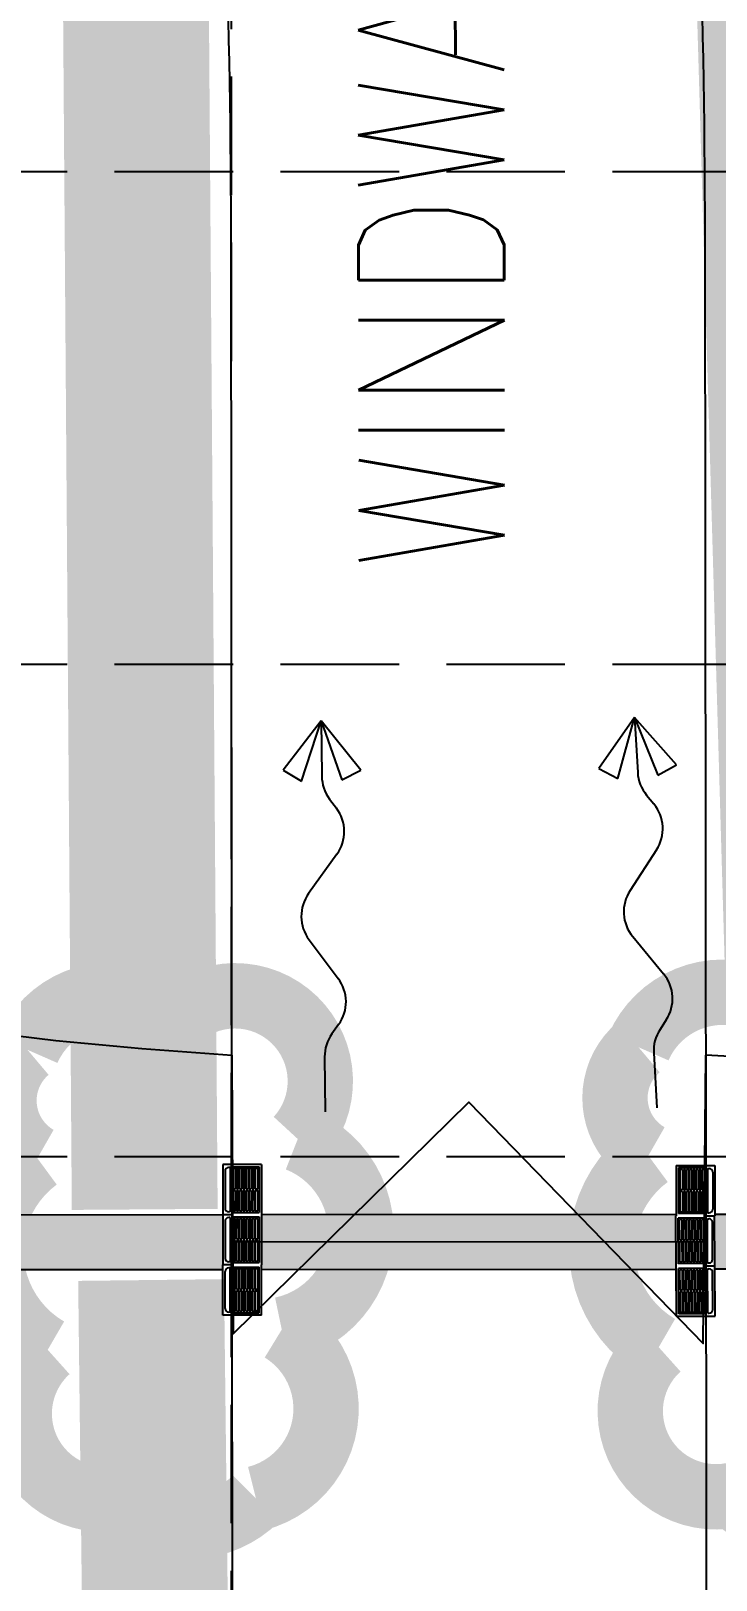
# Model space of a CAD drawing. Extents: x 4918 to 6001, y 3085 to 4816.
# Drawn here: x 5178.7 to 5216.3, y 3738.3 to 3823.3 of the extents above; entities that cross this region are included whole.
import ezdxf

# ---------------------------------------------------------------- set-up
doc = ezdxf.new("R2010")
doc.units = 0
doc.header["$LTSCALE"] = 40
doc.header["$MEASUREMENT"] = 0
doc.linetypes.add('HIDDEN', pattern=[0.35, 0.25, -0.1])
doc.layers.get('0').update_dxf_attribs({"linetype": 'CONTINUOUS'})
for name, color, linetype in [('cont-int-pr', 6, 'CONTINUOUS'), ('curb-pr', 3, 'CONTINUOUS'), ('DRAINARROW-PR', 7, 'CONTINUOUS'), ('grid', 2, 'CONTINUOUS'), ('LEGEND', 7, 'CONTINUOUS'), ('SODDED LOT', 2, 'CONTINUOUS'), ('street-name-pr$', 4, 'CONTINUOUS'), ('STS-A-HATCH', 254, 'CONTINUOUS'), ('sts-pr-ut', 4, 'CONTINUOUS')]:
    doc.layers.add(name, color=color, linetype=linetype)
doc.styles.add('S240', font='simplex.shx', dxfattribs={"width": 0.8, "height": 10})

# ---------------------------------------------------------------- blocks, each defined once
blk = doc.blocks.new('*U2')
for p, q in [((3.459291519902763e-09, 0.9210410768570796), (3.294843509138445e-09, 1.071887369261276)), ((-0.03935552548790611, 0.8326145054362541), (-0.02084044059213852, 0.8577035896881853)), ((0.03935552869953085, 0.5992811740026696), (-0.03935552548819032, 0.705939531099034)), ((-0.03935552779526574, 0.3659478402376521), (0.039355528701293, 0.4726061995586406)), ((-0.02084044420539044, 0.214183779626353), (-0.03935552779176987, 0.2392728657953853)), ((-0.05448781759650956, 0.1615770675704766), (-0.1073734865445317, 0.1360487793307357)), ((-0.1073734865445317, 0.1360487793307357), (0, 0)), ((0, 0), (-0.05448781759650956, 0.1615770675704766)), ((0.05553357722325813, 0.164177822375791), (0, 0)), ((0, 0), (-1.644195890548872e-10, 0.1508462924047649)), ((0, 0), (0.1057630912840466, 0.1337544070452168)), ((0.1057630912840466, 0.1337544070452168), (0.05553357722325813, 0.164177822375791))]:
    blk.add_line(p, q)
for centre, radius, start, end in [((-0.1066666630046601, 0.9210410768575408), 0.1066666664639516, 323.5736533133453, 359.9999999997523), ((0.0464706971105045, 0.7692770182674515), 0.1066666666131935, 143.573653372874, 216.4263466268689), ((-0.04647069392542502, 0.5359436867794611), 0.1066666666668579, 323.5736533594206, 36.42634664217348), ((0.04647069483273573, 0.3026103530188873), 0.1066666666666699, 143.5736533607184, 216.426346642444), ((-0.1066666668305784, 0.1508462924046365), 0.1066666666661588, 6.896834042118882e-11, 36.42634664145467)]:
    blk.add_arc(centre, radius, start, end)

msp = doc.modelspace()

# ---------------------------------------------------------------- hatches: boundary and pattern name
at = {"layer": 'STS-A-HATCH'}
h = msp.add_hatch(color=150, dxfattribs=at)
edge = h.paths.add_edge_path()
edge.add_line((5189.261769018384, 3758.352784185419), (5057.792558633328, 3758.253990155434))
edge.add_line((5057.792558633328, 3758.253990155434), (5045.746936170822, 3759.75050057233))
edge.add_line((5045.746936170822, 3759.75050057233), (5051.602019962396, 3758.723279715829))
edge.add_ellipse((5051.255989555354, 3756.750931690581), major_axis=(1.415961471100718, 1.415961471100718), ratio=0.9999999999995796, start_angle=235.0368628636893, end_angle=395.04924824764424, ccw=False)
edge.add_line((5051.604983856535, 3754.779105949538), (5045.751450510291, 3753.743086519808))
edge.add_line((5045.751450510291, 3753.743086519808), (5057.765150030422, 3755.253968711873))
edge.add_line((5057.765150030422, 3755.253968711873), (5189.263980958124, 3755.352785000519))
edge.add_line((5189.263980958124, 3755.352785000519), (5189.262874983039, 3756.852791666913))
edge.add_line((5189.262874983039, 3756.852791666913), (5189.261769018384, 3758.352784185419))
h = msp.add_hatch(color=150, dxfattribs=at)
edge = h.paths.add_edge_path()
edge.add_ellipse((5354.312146577045, 3756.973528906379), major_axis=(1.415961471100718, 1.415961471100718), ratio=0.9999999999995796, start_angle=55.036862863689294, end_angle=215.0492482476442, ccw=False)
edge.add_line((5353.963152275877, 3758.945354647425), (5359.816685622109, 3759.981374077152))
edge.add_line((5359.816685622109, 3759.981374077152), (5347.814424196581, 3758.47193037732))
edge.add_line((5347.814424196581, 3758.47193037732), (5216.24914242908, 3758.373064153405))
edge.add_line((5216.24914242908, 3758.373064153405), (5216.25676339984, 3756.942267673023))
edge.add_line((5216.25676339984, 3756.942267673023), (5216.265121520126, 3755.373075313984))
edge.add_line((5216.265121520126, 3755.373075313984), (5347.764137255983, 3755.471891741507))
edge.add_line((5347.764137255983, 3755.471891741507), (5359.821199961579, 3753.973960024631))
edge.add_line((5359.821199961579, 3753.973960024631), (5353.96611617002, 3755.001180881127))
msp.add_hatch(color=256, dxfattribs=at).paths.add_polyline_path([(5214.124120791333, 3758.371467281782), (5191.386768418611, 3758.35438104033), (5191.388980358354, 3755.354381855433), (5214.14009988238, 3755.37147844236)])

# ---------------------------------------------------------------- linework, layer by layer
at = {"layer": 'cont-int-pr', "color": 43, "flags": 128}
msp.add_lwpolyline([(5109.108755970162, 3823.084130237909), (5118.175544432239, 3808.751136256111), (5125.907685711715, 3797.591802938467), (5132.501946708496, 3789.169543376167), (5138.155094322487, 3783.047770660398), (5143.063895453594, 3778.78989788235), (5147.425117001721, 3775.95933813321), (5151.435525866776, 3774.119504504167), (5155.291888948663, 3772.83381008641), (5159.162736265898, 3771.737953859988), (5163.103650311449, 3770.756778360387), (5167.141976696894, 3769.887412011957), (5171.30506103381, 3769.126983239046), (5175.620248933777, 3768.472620466002), (5180.114886008369, 3767.921452117173), (5184.816317869168, 3767.470606616908), (5189.751890127752, 3767.117212389554)], dxfattribs=at)
at = {"layer": 'cont-int-pr', "color": 43, "elevation": 1226, "flags": 128}
msp.add_lwpolyline([(5189.751890127753, 3767.117212389554), (5189.826614913749, 3751.832947822936), (5202.754808955883, 3764.529474872048), (5215.61281122551, 3751.305708720553), (5215.752433153828, 3767.120284103396)], dxfattribs=at)
at = {"layer": 'cont-int-pr', "color": 43}
msp.add_lwpolyline([(5244.582316498789, 3763.53918134473), (5244.582316498789, 3763.53918134473), (5244.582316498789, 3763.53918134473), (5234.256992237114, 3765.647421765152), (5228.872202508482, 3766.246909325915), (5222.719256727237, 3766.73311359543), (5215.752433153827, 3767.120284103397)], dxfattribs=at)
at = {"layer": 'curb-pr', "color": 7, "flags": 128}
for points in [[(5226.399679440176, 4433.507386792398, 0.151546778995572), (5189.137995491214, 4312.91378509578), (5189.33330984116, 4139.265252506, -0.03728565399340415), (5184.013399195986, 4066.928993850923, 0.07467512285572109), (5184.218205875268, 3884.841098603292, -0.03728565401343404), (5189.700825900576, 3812.516990305965), (5189.859129545097, 3671.773642109056, 0.1529682248062898), (5228.065701845808, 3550.290973382725)], [(5326.765340169119, 3980.995186835043, -0.7224986314480519), (5258.610219125046, 3947.474493395485, 0.02716446375789658), (5254.4260866952, 3951.294428306487, 0.6636269207171792), (5205.545584780068, 3925.461632107967, 0.01575785719266401), (5209.925482807459, 3888.731588640588, -0.03748819546485113), (5215.701281392299, 3812.1266474107)], [(5215.701281392299, 3812.1266474107), (5215.859113098659, 3671.802886064851, 0.4141042276480265), (5402.999518043878, 3485.013270386098), (5422.599527276172, 3485.027999035421), (5422.599527276172, 3485.027999035441, -0.006596447069844321), (5428.219020705827, 3484.958081952705, -0.01669181572040635), (5442.411736017011, 3484.119532596342)]]:
    msp.add_lwpolyline(points, format="xyb", dxfattribs=at)
at = {"layer": 'grid', "color": 253, "linetype": 'HIDDEN', "ltscale": 0.65}
for p, q in [((5189.733049980526, 3113.553477634871), (5189.733049980526, 4787.553477646653)), ((4946.733049978815, 3815.553477639812), (5891.852299346259, 3815.553477639812)), ((4946.733049978815, 3788.553477639622), (5891.852299346259, 3788.553477639622)), ((4946.733049978815, 3761.553477639432), (5891.852299346259, 3761.553477639432))]:
    msp.add_line(p, q, dxfattribs=at)
at = {"layer": 'LEGEND', "color": 170, "ltscale": 100, "const_width": 3.583809251971223}
for points in [[(5179.661635881786, 3750.961510319146, 0.5205670505517462), (5179.661635881786, 3750.961510319146, 0.7651954600696135), (5183.742610680543, 3742.854870101991, 0.4178788784126488), (5191.085243754222, 3742.804652657217, 0.6649002420699669), (5192.499445623685, 3752.068662176202, 0.744833174426672), (5193.376697263498, 3762.517198726091, 0.9756416855879776), (5186.653034947584, 3769.026141653454, 0.5205670505517462), (5178.553117106904, 3767.405404269654, 0.5205670505517462), (5179.093112271464, 3761.462698156398, 0.5402640007904789), (5179.661635881786, 3750.961510319146)], [(5213.177277218391, 3751.103576575601, 0.5205670505517462), (5213.177277218391, 3751.103576575601, 0.7651954600696135), (5217.258252017149, 3742.996936358446, 0.4178788784126488), (5224.600885090827, 3742.946718913672, 0.6649002420699669), (5226.015086960291, 3752.210728432658, 0.744833174426672), (5226.892338600103, 3762.659264982546, 0.9756416855879776), (5220.16867628419, 3769.16820790991, 0.5205670505517462), (5212.06875844351, 3767.547470526109, 0.5205670505517462), (5212.608753608069, 3761.604764412853, 0.5402640007904789), (5213.177277218391, 3751.103576575601)]]:
    msp.add_lwpolyline(points, format="xyb", close=True, dxfattribs=at)
at = {"layer": 'SODDED LOT', "const_width": 8, "flags": 128}
for points in [[(5024.297153546243, 4432.400703238577), (5035.422754459726, 4466.752754892874), (5035.74062796975, 4471.841942072152), (5040.190867314683, 4483.928775263712), (5045.912605802013, 4489.0179678993), (5054.495213533007, 4493.15293930285), (5067.210184547758, 4493.471009409323), (5147.74649459197, 4493.481059931438), (5173.176439172626, 4489.982239653451), (5191.295275164684, 4483.938825785826), (5212.592856461582, 4474.078516077432, -0.476593390809624), (5221.074520219506, 4433.400479198699, 0.149857512744629), (5184.776990561507, 4308.899030859186), (5184.615033242805, 4119.376466303896), (5183.140686921203, 4095.860918148421), (5174.680371201256, 4038.332176984349, 0.05514792603391598), (5184.370260435479, 3842.748110895415), (5184.982644007655, 3758.658857122775)], [(5330.398593145111, 3982.846338119562, -0.7857090258917501), (5252.329657593898, 3947.450499912651), (5245.505716946505, 3952.327813137415, 0.5314578813935448), (5210.736123104102, 3925.665174783782), (5218.049157812283, 3866.512466764466), (5221.166277495066, 3759.424000861424)], [(5185.331621160007, 3754.786797992879), (5186.434249362416, 3660.872875125553, 0.124334131986351), (5220.305837783245, 3552.670972879024, -0.4707214736649697), (5217.505918106417, 3511.399742399483, -0.1888244481168767), (5126.87374639403, 3460.227383560119), (5058.779334630707, 3459.297181002536, -0.4066744280488817), (5036.601042170055, 3485.81834816324), (5024.980834156818, 3517.212665384553)]]:
    msp.add_lwpolyline(points, format="xyb", dxfattribs=at)
at = {"layer": 'sts-pr-ut', "color": 150}
for p, q in [((5189.7608472357, 3761.11794756769), (5189.260847371609, 3761.117578911065)), ((5189.260847371609, 3761.117578911065), (5189.262874983039, 3758.367579658561)), ((5189.660965232998, 3760.957873879857), (5189.58582580826, 3760.957818478549)), ((5189.660965232998, 3760.957873879857), (5189.662756904189, 3758.527874540366)), ((5191.385846794002, 3761.119145701715), (5189.7608472357, 3761.11794756769)), ((5189.7608472357, 3761.11794756769), (5189.762874847129, 3758.367948315184)), ((5189.760939399852, 3760.99294760166), (5191.260938992132, 3760.994053571535)), ((5191.260938992132, 3760.994053571535), (5191.262782275253, 3758.494054251074)), ((5191.385846794002, 3761.119145701715), (5191.389902016864, 3755.619147196701)), ((5214.135260846567, 3761.059323672018), (5215.760260846567, 3761.059323672018)), ((5214.135260846567, 3761.059323672018), (5214.135260846567, 3758.309323672018)), ((5215.760260846567, 3761.059323672018), (5215.760260846567, 3758.309323672018)), ((5215.760260846567, 3761.059323672018), (5216.260260846567, 3761.059323672018)), ((5216.260260846567, 3761.059323672018), (5216.260260846567, 3758.309323672018)), ((5189.385973325273, 3760.75767107026), (5189.387470071162, 3758.727671622045)), ((5189.761002071477, 3760.907947624767), (5189.762720011346, 3758.577948258101)), ((5189.840998363169, 3760.913006608472), (5189.960998330552, 3760.913095086059)), ((5189.840998363169, 3760.913006608472), (5189.841827840572, 3759.788006914261)), ((5189.960998330552, 3760.913095086059), (5189.961827807956, 3759.788095391853)), ((5190.01299831642, 3760.913133426351), (5190.132998283795, 3760.91322190394)), ((5190.01299831642, 3760.913133426351), (5190.013827793824, 3759.788133732143)), ((5190.132998283795, 3760.91322190394), (5190.133827761202, 3759.788222209728)), ((5190.184998269663, 3760.913260244225), (5190.304998237049, 3760.913348721822)), ((5190.184998269663, 3760.913260244225), (5190.304998237049, 3760.913348721822)), ((5190.184998269663, 3760.913260244225), (5190.18582774707, 3759.788260550018)), ((5190.184998269663, 3760.913260244225), (5190.18582774707, 3759.788260550018)), ((5190.304998237049, 3760.913348721822), (5190.305827714447, 3759.78834902761)), ((5190.356998222914, 3760.913387062107), (5190.476998190293, 3760.913475539699)), ((5190.356998222914, 3760.913387062107), (5190.476998190293, 3760.913475539699)), ((5190.356998222914, 3760.913387062107), (5190.357827700315, 3759.788387367894)), ((5190.476998190293, 3760.913475539699), (5190.477827667694, 3759.78847584549)), ((5190.52899817616, 3760.913513879984), (5190.648998143543, 3760.913602357575)), ((5190.52899817616, 3760.913513879984), (5190.648998143543, 3760.913602357575)), ((5190.52899817616, 3760.913513879984), (5190.529827653562, 3759.788514185778)), ((5190.648998143543, 3760.913602357575), (5190.649827620949, 3759.788602663367)), ((5190.700998129411, 3760.913640697866), (5190.820998096789, 3760.913729175457)), ((5190.700998129411, 3760.913640697866), (5190.820998096789, 3760.913729175457)), ((5190.700998129411, 3760.913640697866), (5190.701827606813, 3759.788641003657)), ((5190.820998096789, 3760.913729175457), (5190.821827574192, 3759.788729481247)), ((5190.872998082657, 3760.913767515743), (5190.992998050039, 3760.913855993335)), ((5190.872998082657, 3760.913767515743), (5190.992998050039, 3760.913855993335)), ((5190.872998082657, 3760.913767515743), (5190.87382756006, 3759.788767821535)), ((5190.992998050039, 3760.913855993335), (5190.993827527443, 3759.788856299129)), ((5191.044998035907, 3760.913894333623), (5191.180997998938, 3760.913994608226)), ((5191.044998035907, 3760.913894333623), (5191.164998003284, 3760.913982811211)), ((5191.044998035907, 3760.913894333623), (5191.045827513309, 3759.788894639413)), ((5191.180997998938, 3760.913994608226), (5191.181827476342, 3759.788994914014)), ((5214.260260846567, 3760.934323672018), (5214.260260846567, 3758.434323672018)), ((5215.760260846567, 3760.934323672018), (5214.260260846567, 3760.934323672018)), ((5214.476260846567, 3760.854323672018), (5214.340260846567, 3760.854323672018)), ((5214.340260846567, 3760.854323672018), (5214.340260846567, 3759.729323672018)), ((5214.476260846567, 3760.854323672018), (5214.356260846566, 3760.854323672018)), ((5214.476260846567, 3760.854323672018), (5214.476260846567, 3759.729323672018)), ((5214.648260846567, 3760.854323672018), (5214.528260846567, 3760.854323672018)), ((5214.528260846567, 3760.854323672018), (5214.528260846567, 3759.729323672018)), ((5214.648260846567, 3760.854323672018), (5214.528260846567, 3760.854323672018)), ((5214.648260846567, 3760.854323672018), (5214.648260846567, 3759.729323672018)), ((5214.820260846567, 3760.854323672018), (5214.700260846566, 3760.854323672018)), ((5214.700260846566, 3760.854323672018), (5214.700260846566, 3759.729323672018)), ((5214.820260846567, 3760.854323672018), (5214.700260846566, 3760.854323672018)), ((5214.820260846567, 3760.854323672018), (5214.820260846567, 3759.729323672018)), ((5214.992260846567, 3760.854323672018), (5214.872260846567, 3760.854323672018)), ((5214.872260846567, 3760.854323672018), (5214.872260846567, 3759.729323672018)), ((5214.992260846567, 3760.854323672018), (5214.872260846567, 3760.854323672018)), ((5214.992260846567, 3760.854323672018), (5214.992260846567, 3759.729323672018)), ((5215.164260846567, 3760.854323672018), (5215.044260846566, 3760.854323672018)), ((5215.044260846566, 3760.854323672018), (5215.044260846566, 3759.729323672018)), ((5215.164260846567, 3760.854323672018), (5215.044260846566, 3760.854323672018)), ((5215.164260846567, 3760.854323672018), (5215.164260846567, 3759.729323672018)), ((5215.336260846567, 3760.854323672018), (5215.216260846567, 3760.854323672018)), ((5215.216260846567, 3760.854323672018), (5215.216260846567, 3759.729323672018)), ((5215.336260846567, 3760.854323672018), (5215.216260846567, 3760.854323672018)), ((5215.336260846567, 3760.854323672018), (5215.336260846567, 3759.729323672018)), ((5215.336260846567, 3760.854323672018), (5215.336260846567, 3759.729323672018)), ((5215.388260846566, 3760.854323672018), (5215.388260846566, 3759.729323672018)), ((5215.508260846566, 3760.854323672018), (5215.388260846566, 3760.854323672018)), ((5215.508260846566, 3760.854323672018), (5215.508260846566, 3759.729323672018)), ((5215.560260846567, 3760.854323672018), (5215.560260846567, 3759.729323672018)), ((5215.680260846567, 3760.854323672018), (5215.560260846567, 3760.854323672018)), ((5215.680260846567, 3760.854323672018), (5215.680260846567, 3759.729323672018)), ((5215.760260846567, 3760.849323672018), (5215.760260846567, 3758.519323672018)), ((5215.860260846567, 3760.899323672018), (5215.860260846567, 3758.469323672018)), ((5215.860260846567, 3760.899323672018), (5215.935400291734, 3760.899323672018)), ((5216.135400291734, 3760.699323672018), (5216.135400291734, 3758.669323672018)), ((5189.841827840572, 3759.788006914261), (5189.961827807956, 3759.788095391853)), ((5189.841894198765, 3759.698006938722), (5189.961894166146, 3759.69809541632)), ((5189.841894198765, 3759.698006938722), (5189.842723676163, 3758.573007244515)), ((5189.961894166146, 3759.69809541632), (5189.962723643551, 3758.573095722109)), ((5190.013827793824, 3759.788133732143), (5190.133827761202, 3759.788222209728)), ((5190.013894152012, 3759.69813375661), (5190.133894119396, 3759.698222234192)), ((5190.013894152012, 3759.69813375661), (5190.014723629419, 3758.573134062397)), ((5190.133894119396, 3759.698222234192), (5190.134723596795, 3758.573222539987)), ((5190.18582774707, 3759.788260550018), (5190.305827714447, 3759.78834902761)), ((5190.18582774707, 3759.788260550018), (5190.305827714447, 3759.78834902761)), ((5190.185894105261, 3759.698260574487), (5190.305894072643, 3759.698349052074)), ((5190.185894105261, 3759.698260574487), (5190.305894072643, 3759.698349052074)), ((5190.185894105261, 3759.698260574487), (5190.18672358266, 3758.573260880276)), ((5190.185894105261, 3759.698260574487), (5190.18672358266, 3758.573260880276)), ((5190.305894072643, 3759.698349052074), (5190.306723550045, 3758.573349357864)), ((5190.357827700315, 3759.788387367894), (5190.477827667694, 3759.78847584549)), ((5190.357827700315, 3759.788387367894), (5190.477827667694, 3759.78847584549)), ((5190.357894058508, 3759.69838739236), (5190.477894025891, 3759.698475869951)), ((5190.357894058508, 3759.69838739236), (5190.477894025891, 3759.698475869951)), ((5190.357894058508, 3759.69838739236), (5190.358723535913, 3758.573387698154)), ((5190.477894025891, 3759.698475869951), (5190.478723503291, 3758.573476175743)), ((5190.529827653562, 3759.788514185778), (5190.649827620949, 3759.788602663367)), ((5190.529827653562, 3759.788514185778), (5190.649827620949, 3759.788602663367)), ((5190.529894011755, 3759.69851421024), (5190.649893979138, 3759.698602687833)), ((5190.529894011755, 3759.69851421024), (5190.649893979138, 3759.698602687833)), ((5190.529894011755, 3759.69851421024), (5190.530723489154, 3758.573514516034)), ((5190.649893979138, 3759.698602687833), (5190.650723456541, 3758.573602993621)), ((5190.701827606813, 3759.788641003657), (5190.821827574192, 3759.788729481247)), ((5190.701827606813, 3759.788641003657), (5190.821827574192, 3759.788729481247)), ((5190.701893964998, 3759.698641028117), (5190.821893932384, 3759.698729505706)), ((5190.701893964998, 3759.698641028117), (5190.821893932384, 3759.698729505706)), ((5190.701893964998, 3759.698641028117), (5190.702723442407, 3758.573641333909)), ((5190.821893932384, 3759.698729505706), (5190.822723409789, 3758.573729811503)), ((5190.87382756006, 3759.788767821535), (5190.993827527443, 3759.788856299129)), ((5190.87382756006, 3759.788767821535), (5190.993827527443, 3759.788856299129)), ((5190.873893918249, 3759.698767845999), (5190.993893885635, 3759.69885632359)), ((5190.873893918249, 3759.698767845999), (5190.993893885635, 3759.69885632359)), ((5190.873893918249, 3759.698767845999), (5190.874723395655, 3758.573768151794)), ((5190.993893885635, 3759.69885632359), (5190.994723363036, 3758.57385662938)), ((5191.045827513309, 3759.788894639413), (5191.181827476342, 3759.788994914014)), ((5191.045827513309, 3759.788894639413), (5191.165827480686, 3759.788983117005)), ((5191.045893871501, 3759.698894663877), (5191.181893834532, 3759.698994938475)), ((5191.045893871501, 3759.698894663877), (5191.165893838881, 3759.698983141467)), ((5191.045893871501, 3759.698894663877), (5191.046723348902, 3758.573894969667)), ((5191.181893834532, 3759.698994938475), (5191.18272331194, 3758.573995244271)), ((5214.476260846567, 3759.729323672018), (5214.340260846567, 3759.729323672018)), ((5214.340260846567, 3759.639323672018), (5214.340260846567, 3758.514323672018)), ((5214.476260846567, 3759.639323672018), (5214.340260846567, 3759.639323672018)), ((5214.476260846567, 3759.729323672018), (5214.356260846566, 3759.729323672018)), ((5214.476260846567, 3759.639323672018), (5214.356260846566, 3759.639323672018)), ((5214.476260846567, 3759.639323672018), (5214.476260846567, 3758.514323672018)), ((5214.648260846567, 3759.729323672018), (5214.528260846567, 3759.729323672018)), ((5214.648260846567, 3759.729323672018), (5214.528260846567, 3759.729323672018)), ((5214.648260846567, 3759.639323672018), (5214.528260846567, 3759.639323672018)), ((5214.528260846567, 3759.639323672018), (5214.528260846567, 3758.514323672018)), ((5214.648260846567, 3759.639323672018), (5214.528260846567, 3759.639323672018)), ((5214.648260846567, 3759.639323672018), (5214.648260846567, 3758.514323672018)), ((5214.820260846567, 3759.729323672018), (5214.700260846566, 3759.729323672018)), ((5214.820260846567, 3759.729323672018), (5214.700260846566, 3759.729323672018)), ((5214.820260846567, 3759.639323672018), (5214.700260846566, 3759.639323672018)), ((5214.700260846566, 3759.639323672018), (5214.700260846566, 3758.514323672018)), ((5214.820260846567, 3759.639323672018), (5214.700260846566, 3759.639323672018)), ((5214.820260846567, 3759.639323672018), (5214.820260846567, 3758.514323672018)), ((5214.992260846567, 3759.729323672018), (5214.872260846567, 3759.729323672018)), ((5214.992260846567, 3759.729323672018), (5214.872260846567, 3759.729323672018)), ((5214.992260846567, 3759.639323672018), (5214.872260846567, 3759.639323672018)), ((5214.872260846567, 3759.639323672018), (5214.872260846567, 3758.514323672018)), ((5214.992260846567, 3759.639323672018), (5214.872260846567, 3759.639323672018)), ((5214.992260846567, 3759.639323672018), (5214.992260846567, 3758.514323672018)), ((5215.164260846567, 3759.729323672018), (5215.044260846566, 3759.729323672018)), ((5215.164260846567, 3759.729323672018), (5215.044260846566, 3759.729323672018)), ((5215.164260846567, 3759.639323672018), (5215.044260846566, 3759.639323672018)), ((5215.044260846566, 3759.639323672018), (5215.044260846566, 3758.514323672018)), ((5215.164260846567, 3759.639323672018), (5215.044260846566, 3759.639323672018)), ((5215.164260846567, 3759.639323672018), (5215.164260846567, 3758.514323672018)), ((5215.336260846567, 3759.729323672018), (5215.216260846567, 3759.729323672018)), ((5215.336260846567, 3759.729323672018), (5215.216260846567, 3759.729323672018)), ((5215.336260846567, 3759.639323672018), (5215.216260846567, 3759.639323672018)), ((5215.216260846567, 3759.639323672018), (5215.216260846567, 3758.514323672018)), ((5215.336260846567, 3759.639323672018), (5215.216260846567, 3759.639323672018)), ((5215.336260846567, 3759.639323672018), (5215.336260846567, 3758.514323672018)), ((5215.336260846567, 3759.639323672018), (5215.336260846567, 3758.514323672018)), ((5215.508260846566, 3759.729323672018), (5215.388260846566, 3759.729323672018)), ((5215.388260846566, 3759.639323672018), (5215.388260846566, 3758.514323672018)), ((5215.508260846566, 3759.639323672018), (5215.388260846566, 3759.639323672018)), ((5215.508260846566, 3759.639323672018), (5215.508260846566, 3758.514323672018)), ((5215.680260846567, 3759.729323672018), (5215.560260846567, 3759.729323672018)), ((5215.560260846567, 3759.639323672018), (5215.560260846567, 3758.514323672018)), ((5215.680260846567, 3759.639323672018), (5215.560260846567, 3759.639323672018)), ((5215.680260846567, 3759.639323672018), (5215.680260846567, 3758.514323672018)), ((5189.662756904189, 3758.527874540366), (5189.587617479447, 3758.527819139058)), ((5189.762782682972, 3758.492948281204), (5191.262782275253, 3758.494054251074)), ((5189.762782682972, 3758.492948281204), (5191.262782275253, 3758.494054251074)), ((5189.842723676163, 3758.573007244515), (5189.962723643551, 3758.573095722109)), ((5190.014723629419, 3758.573134062397), (5190.134723596795, 3758.573222539987)), ((5190.18672358266, 3758.573260880276), (5190.306723550045, 3758.573349357864)), ((5190.18672358266, 3758.573260880276), (5190.306723550045, 3758.573349357864)), ((5190.358723535913, 3758.573387698154), (5190.478723503291, 3758.573476175743)), ((5190.358723535913, 3758.573387698154), (5190.478723503291, 3758.573476175743)), ((5190.530723489154, 3758.573514516034), (5190.650723456541, 3758.573602993621)), ((5190.530723489154, 3758.573514516034), (5190.650723456541, 3758.573602993621)), ((5190.702723442407, 3758.573641333909), (5190.822723409789, 3758.573729811503)), ((5190.702723442407, 3758.573641333909), (5190.822723409789, 3758.573729811503)), ((5190.874723395655, 3758.573768151794), (5190.994723363036, 3758.57385662938)), ((5190.874723395655, 3758.573768151794), (5190.994723363036, 3758.57385662938)), ((5191.046723348902, 3758.573894969667), (5191.18272331194, 3758.573995244271)), ((5191.046723348902, 3758.573894969667), (5191.166723316283, 3758.57398344726)), ((5215.760260846567, 3758.434323672018), (5214.260260846567, 3758.434323672018)), ((5214.476260846567, 3758.514323672018), (5214.340260846567, 3758.514323672018)), ((5214.476260846567, 3758.514323672018), (5214.356260846566, 3758.514323672018)), ((5214.648260846567, 3758.514323672018), (5214.528260846567, 3758.514323672018)), ((5214.648260846567, 3758.514323672018), (5214.528260846567, 3758.514323672018)), ((5214.820260846567, 3758.514323672018), (5214.700260846566, 3758.514323672018)), ((5214.820260846567, 3758.514323672018), (5214.700260846566, 3758.514323672018)), ((5214.992260846567, 3758.514323672018), (5214.872260846567, 3758.514323672018)), ((5214.992260846567, 3758.514323672018), (5214.872260846567, 3758.514323672018)), ((5215.164260846567, 3758.514323672018), (5215.044260846566, 3758.514323672018)), ((5215.164260846567, 3758.514323672018), (5215.044260846566, 3758.514323672018)), ((5215.336260846567, 3758.514323672018), (5215.216260846567, 3758.514323672018)), ((5215.336260846567, 3758.514323672018), (5215.216260846567, 3758.514323672018)), ((5215.508260846566, 3758.514323672018), (5215.388260846566, 3758.514323672018)), ((5215.680260846567, 3758.514323672018), (5215.560260846567, 3758.514323672018)), ((5215.860260846567, 3758.469323672018), (5215.935400291734, 3758.469323672018)), ((5347.814424196309, 3758.47193037732), (5216.249142429081, 3758.373064153405)), ((5189.261769018383, 3758.352784185418), (5057.761775727668, 3758.253967023269)), ((5189.762874847129, 3758.367948315184), (5189.262874983039, 3758.367579658561)), ((5189.262874983039, 3758.367579658561), (5189.264902594466, 3755.617580406047)), ((5189.388000936697, 3758.007671817753), (5189.389497682593, 3755.977672369539)), ((5189.662992844428, 3758.207874627347), (5189.587853419688, 3758.207819226041)), ((5189.662992844428, 3758.207874627347), (5189.664784515619, 3755.777875287857)), ((5189.762874847129, 3758.367948315184), (5189.764902458553, 3755.617949062674)), ((5189.762967011284, 3758.242948349158), (5191.262966603562, 3758.244054319025)), ((5189.763029682911, 3758.15794837226), (5189.764747622772, 3755.827949005595)), ((5189.843025974599, 3758.163007355963), (5189.963025941977, 3758.163095833548)), ((5189.843025974599, 3758.163007355963), (5189.843855452002, 3757.038007661758)), ((5189.963025941977, 3758.163095833548), (5189.963855419385, 3757.038096139347)), ((5190.015025927846, 3758.163134173843), (5190.135025895233, 3758.163222651432)), ((5190.015025927846, 3758.163134173843), (5190.015855405255, 3757.038134479636)), ((5190.135025895233, 3758.163222651432), (5190.13585537263, 3757.038222957226)), ((5190.187025881095, 3758.163260991717), (5190.307025848479, 3758.16334946931)), ((5190.187025881095, 3758.163260991717), (5190.307025848479, 3758.16334946931)), ((5190.187025881095, 3758.163260991717), (5190.187855358499, 3757.038261297513)), ((5190.187025881095, 3758.163260991717), (5190.187855358499, 3757.038261297513)), ((5190.307025848479, 3758.16334946931), (5190.307855325877, 3757.038349775101)), ((5190.359025834345, 3758.163387809596), (5190.479025801726, 3758.163476287194)), ((5190.359025834345, 3758.163387809596), (5190.479025801726, 3758.163476287194)), ((5190.359025834345, 3758.163387809596), (5190.359855311745, 3757.038388115386)), ((5190.479025801726, 3758.163476287194), (5190.479855279126, 3757.038476592981)), ((5190.531025787587, 3758.163514627477), (5190.651025754973, 3758.163603105067)), ((5190.531025787587, 3758.163514627477), (5190.651025754973, 3758.163603105067)), ((5190.531025787587, 3758.163514627477), (5190.531855264992, 3757.03851493327)), ((5190.651025754973, 3758.163603105067), (5190.651855232379, 3757.038603410861)), ((5190.703025740837, 3758.163641445356), (5190.823025708217, 3758.163729922942)), ((5190.703025740837, 3758.163641445356), (5190.823025708217, 3758.163729922942)), ((5190.703025740837, 3758.163641445356), (5190.703855218242, 3757.038641751149)), ((5190.823025708217, 3758.163729922942), (5190.823855185624, 3757.038730228739)), ((5190.875025694088, 3758.163768263233), (5190.995025661467, 3758.163856740825)), ((5190.875025694088, 3758.163768263233), (5190.995025661467, 3758.163856740825)), ((5190.875025694088, 3758.163768263233), (5190.875855171488, 3757.038768569027)), ((5190.995025661467, 3758.163856740825), (5190.995855138867, 3757.038857046617)), ((5191.047025647332, 3758.163895081108), (5191.183025610365, 3758.163995355714)), ((5191.047025647332, 3758.163895081108), (5191.167025614713, 3758.163983558704)), ((5191.047025647332, 3758.163895081108), (5191.047855124737, 3757.038895386906)), ((5191.183025610365, 3758.163995355714), (5191.183855087769, 3757.038995661505)), ((5191.262966603562, 3758.244054319025), (5191.264809886678, 3755.744054998571)), ((5214.124120791333, 3758.371467281782), (5191.38676841861, 3758.35438104033)), ((5214.146440889551, 3752.800649830093), (5214.117146195861, 3758.300571813258)), ((5215.742788933928, 3758.184228836773), (5214.242810211251, 3758.17623937486)), ((5215.742788933928, 3758.184228836773), (5214.242810211251, 3758.17623937486)), ((5214.256125981105, 3755.676274837063), (5214.242810211251, 3758.17623937486)), ((5214.459233251948, 3758.097390992169), (5214.323235181093, 3758.096666614286)), ((5214.329227277532, 3756.971682572277), (5214.323235181093, 3758.096666614286)), ((5214.459233251948, 3758.097390992169), (5214.339234954133, 3758.096751835213)), ((5214.465225348385, 3756.972406950154), (5214.459233251948, 3758.097390992169)), ((5214.631230812148, 3758.098307117137), (5214.511232514335, 3758.097667960179)), ((5214.631230812148, 3758.098307117137), (5214.511232514335, 3758.097667960179)), ((5214.517224610771, 3756.972683918173), (5214.511232514335, 3758.097667960179)), ((5214.637222908588, 3756.973323075121), (5214.631230812148, 3758.098307117137)), ((5214.80322837235, 3758.099223242094), (5214.683230074537, 3758.098584085145)), ((5214.80322837235, 3758.099223242094), (5214.683230074537, 3758.098584085145)), ((5214.68922217097, 3756.973600043134), (5214.683230074537, 3758.098584085145)), ((5214.809220468786, 3756.974239200088), (5214.80322837235, 3758.099223242094)), ((5214.975225932553, 3758.100139367067), (5214.855227634739, 3758.09950021011)), ((5214.975225932553, 3758.100139367067), (5214.855227634739, 3758.09950021011)), ((5214.861219731175, 3756.974516168104), (5214.855227634739, 3758.09950021011)), ((5214.981218028995, 3756.975155325052), (5214.975225932553, 3758.100139367067)), ((5215.147223492755, 3758.101055492036), (5215.02722519494, 3758.100416335079)), ((5215.147223492755, 3758.101055492036), (5215.02722519494, 3758.100416335079)), ((5215.033217291375, 3756.975432293068), (5215.02722519494, 3758.100416335079)), ((5215.153215589195, 3756.976071450021), (5215.147223492755, 3758.101055492036)), ((5215.319221052951, 3758.101971616999), (5215.199222755139, 3758.101332460047)), ((5215.319221052951, 3758.101971616999), (5215.199222755139, 3758.101332460047)), ((5215.205214851577, 3756.976348418031), (5215.199222755139, 3758.101332460047)), ((5215.32521314939, 3756.976987574986), (5215.319221052951, 3758.101971616999)), ((5215.32521314939, 3756.976987574986), (5215.319221052951, 3758.101971616999)), ((5215.491218613156, 3758.102887741964), (5215.37122031534, 3758.102248585013)), ((5215.377212411776, 3756.977264542998), (5215.37122031534, 3758.102248585013)), ((5215.497210709591, 3756.977903699955), (5215.491218613156, 3758.102887741964)), ((5215.663216173357, 3758.10380386693), (5215.543217875541, 3758.103164709979)), ((5215.549209971979, 3756.978180667969), (5215.543217875541, 3758.103164709979)), ((5215.669208269796, 3756.978819824921), (5215.663216173357, 3758.10380386693)), ((5215.756770492281, 3755.55926607208), (5215.742123145444, 3758.309227063666)), ((5215.755651967614, 3755.769263093262), (5215.743241670109, 3758.09923004249)), ((5215.760260846567, 3758.309323672018), (5216.260260846567, 3758.309323672018)), ((5215.842973936223, 3758.149761964043), (5215.918112315542, 3758.150162179862)), ((5215.855916864525, 3755.719796433296), (5215.842973936223, 3758.149761964043)), ((5216.129987145285, 3755.921259073733), (5216.119174740156, 3757.951230278428)), ((5216.25676339984, 3755.561929226051), (5216.242116052999, 3758.311890217641)), ((5215.763429277439, 3756.872698735225), (5189.76343480679, 3756.853160744346)), ((5189.843855452002, 3757.038007661758), (5189.963855419385, 3757.038096139347)), ((5189.843921810191, 3756.948007686218), (5189.963921777576, 3756.948096163807)), ((5189.843921810191, 3756.948007686218), (5189.844751287597, 3755.823007992012)), ((5189.963921777576, 3756.948096163807), (5189.964751254981, 3755.823096469601)), ((5190.015855405255, 3757.038134479636), (5190.13585537263, 3757.038222957226)), ((5190.015921763444, 3756.948134504096), (5190.135921730825, 3756.948222981689)), ((5190.015921763444, 3756.948134504096), (5190.016751240845, 3755.823134809891)), ((5190.135921730825, 3756.948222981689), (5190.136751208228, 3755.823223287478)), ((5190.187855358499, 3757.038261297513), (5190.307855325877, 3757.038349775101)), ((5190.187855358499, 3757.038261297513), (5190.307855325877, 3757.038349775101)), ((5190.187921716692, 3756.948261321977), (5190.307921684072, 3756.948349799569)), ((5190.187921716692, 3756.948261321977), (5190.307921684072, 3756.948349799569)), ((5190.187921716692, 3756.948261321977), (5190.188751194097, 3755.823261627769)), ((5190.187921716692, 3756.948261321977), (5190.188751194097, 3755.823261627769)), ((5190.307921684072, 3756.948349799569), (5190.308751161477, 3755.823350105356)), ((5190.359855311745, 3757.038388115386), (5190.479855279126, 3757.038476592981)), ((5190.359855311745, 3757.038388115386), (5190.479855279126, 3757.038476592981)), ((5190.359921669932, 3756.948388139855), (5190.47992163732, 3756.948476617444)), ((5190.359921669932, 3756.948388139855), (5190.47992163732, 3756.948476617444)), ((5190.359921669932, 3756.948388139855), (5190.360751147339, 3755.823388445644)), ((5190.47992163732, 3756.948476617444), (5190.480751114723, 3755.823476923236)), ((5190.531855264992, 3757.03851493327), (5190.651855232379, 3757.038603410861)), ((5190.531855264992, 3757.03851493327), (5190.651855232379, 3757.038603410861)), ((5190.531921623181, 3756.948514957736), (5190.651921590567, 3756.948603435321)), ((5190.531921623181, 3756.948514957736), (5190.651921590567, 3756.948603435321)), ((5190.531921623181, 3756.948514957736), (5190.532751100588, 3755.823515263525)), ((5190.651921590567, 3756.948603435321), (5190.652751067971, 3755.823603741118)), ((5190.703855218242, 3757.038641751149), (5190.823855185624, 3757.038730228739)), ((5190.703855218242, 3757.038641751149), (5190.823855185624, 3757.038730228739)), ((5190.703921576435, 3756.948641775612), (5190.823921543819, 3756.948730253203)), ((5190.703921576435, 3756.948641775612), (5190.823921543819, 3756.948730253203)), ((5190.703921576435, 3756.948641775612), (5190.704751053839, 3755.82364208141)), ((5190.823921543819, 3756.948730253203), (5190.82475102122, 3755.823730558995)), ((5190.875855171488, 3757.038768569027), (5190.995855138867, 3757.038857046617)), ((5190.875855171488, 3757.038768569027), (5190.995855138867, 3757.038857046617)), ((5190.87592152968, 3756.948768593491), (5190.995921497065, 3756.948857071076)), ((5190.87592152968, 3756.948768593491), (5190.995921497065, 3756.948857071076)), ((5190.87592152968, 3756.948768593491), (5190.876751007088, 3755.823768899279)), ((5190.995921497065, 3756.948857071076), (5190.996750974468, 3755.823857376874)), ((5191.047855124737, 3757.038895386906), (5191.183855087769, 3757.038995661505)), ((5191.047855124737, 3757.038895386906), (5191.16785509212, 3757.038983864496)), ((5191.047921482931, 3756.948895411371), (5191.183921445961, 3756.948995685969)), ((5191.047921482931, 3756.948895411371), (5191.16792145031, 3756.948983888962)), ((5191.047921482931, 3756.948895411371), (5191.048750960334, 3755.823895717159)), ((5191.183921445961, 3756.948995685969), (5191.184750923366, 3755.823995991764)), ((5214.465225348385, 3756.972406950154), (5214.329227277532, 3756.971682572277)), ((5214.465704716101, 3756.882408226795), (5214.329706645246, 3756.881683848917)), ((5214.335698741682, 3755.756699806904), (5214.329706645246, 3756.881683848917)), ((5214.465225348385, 3756.972406950154), (5214.345227050572, 3756.971767793199)), ((5214.465704716101, 3756.882408226795), (5214.345706418286, 3756.88176906984)), ((5214.471696812539, 3755.75742418479), (5214.465704716101, 3756.882408226795)), ((5214.637222908588, 3756.973323075121), (5214.517224610771, 3756.972683918173)), ((5214.637222908588, 3756.973323075121), (5214.517224610771, 3756.972683918173)), ((5214.637702276303, 3756.88332435176), (5214.517703978491, 3756.882685194808)), ((5214.637702276303, 3756.88332435176), (5214.517703978491, 3756.882685194808)), ((5214.523696074925, 3755.757701152796), (5214.517703978491, 3756.882685194808)), ((5214.643694372736, 3755.758340309751), (5214.637702276303, 3756.88332435176)), ((5214.809220468786, 3756.974239200088), (5214.68922217097, 3756.973600043134)), ((5214.809220468786, 3756.974239200088), (5214.68922217097, 3756.973600043134)), ((5214.809699836503, 3756.884240476727), (5214.689701538688, 3756.883601319774)), ((5214.809699836503, 3756.884240476727), (5214.689701538688, 3756.883601319774)), ((5214.695693635127, 3755.758617277766), (5214.689701538688, 3756.883601319774)), ((5214.81569193294, 3755.759256434716), (5214.809699836503, 3756.884240476727)), ((5214.981218028995, 3756.975155325052), (5214.861219731175, 3756.974516168104)), ((5214.981218028995, 3756.975155325052), (5214.861219731175, 3756.974516168104)), ((5214.981697396704, 3756.885156601695), (5214.861699098886, 3756.884517444739)), ((5214.981697396704, 3756.885156601695), (5214.861699098886, 3756.884517444739)), ((5214.867691195324, 3755.759533402728), (5214.861699098886, 3756.884517444739)), ((5214.987689493144, 3755.760172559683), (5214.981697396704, 3756.885156601695)), ((5215.153215589195, 3756.976071450021), (5215.033217291375, 3756.975432293068)), ((5215.153215589195, 3756.976071450021), (5215.033217291375, 3756.975432293068)), ((5215.153694956905, 3756.886072726666), (5215.033696659092, 3756.885433569707)), ((5215.153694956905, 3756.886072726666), (5215.033696659092, 3756.885433569707)), ((5215.039688755524, 3755.76044952769), (5215.033696659092, 3756.885433569707)), ((5215.159687053339, 3755.761088684651), (5215.153694956905, 3756.886072726666)), ((5215.32521314939, 3756.976987574986), (5215.205214851577, 3756.976348418031)), ((5215.32521314939, 3756.976987574986), (5215.205214851577, 3756.976348418031)), ((5215.325692517104, 3756.886988851626), (5215.205694219295, 3756.886349694674)), ((5215.325692517104, 3756.886988851626), (5215.205694219295, 3756.886349694674)), ((5215.211686315726, 3755.761365652663), (5215.205694219295, 3756.886349694674)), ((5215.331684613542, 3755.762004809618), (5215.325692517104, 3756.886988851626)), ((5215.331684613542, 3755.762004809618), (5215.325692517104, 3756.886988851626)), ((5215.497210709591, 3756.977903699955), (5215.377212411776, 3756.977264542998)), ((5215.497690077303, 3756.88790497659), (5215.377691779494, 3756.887265819636)), ((5215.383683875925, 3755.762281777628), (5215.377691779494, 3756.887265819636)), ((5215.503682173743, 3755.762920934581), (5215.497690077303, 3756.88790497659)), ((5215.669208269796, 3756.978819824921), (5215.549209971979, 3756.978180667969)), ((5215.669687637508, 3756.888821101556), (5215.549689339693, 3756.888181944605)), ((5215.555681436133, 3755.7631979026), (5215.549689339693, 3756.888181944605)), ((5215.675679733944, 3755.763837059547), (5215.669687637508, 3756.888821101556)), ((5189.263980958124, 3755.35278500052), (5057.765150030427, 3755.253968711873)), ((5189.764902594466, 3755.617580406047), (5189.264902594466, 3755.617580406047)), ((5189.264902594466, 3752.867580406047), (5189.264902594466, 3755.617580406047)), ((5189.389763149298, 3753.227580406047), (5189.389763149298, 3755.257580406047)), ((5189.664784515619, 3755.777875287857), (5189.589645090879, 3755.777819886552)), ((5189.664902594465, 3755.457580406047), (5189.589763149298, 3755.457580406047)), ((5189.664902594465, 3753.027580406047), (5189.664902594465, 3755.457580406047)), ((5189.764810294405, 3755.742949028699), (5191.264809886678, 3755.744054998571)), ((5189.764810294405, 3755.742949028699), (5191.264809886678, 3755.744054998571)), ((5189.764902594466, 3752.867580406047), (5189.764902594466, 3755.617580406047)), ((5189.764902594466, 3755.492580406047), (5191.264902594466, 3755.492580406047)), ((5189.764902594466, 3753.077580406047), (5189.764902594466, 3755.407580406047)), ((5189.844751287597, 3755.823007992012), (5189.964751254981, 3755.823096469601)), ((5189.844902594466, 3754.287580406047), (5189.844902594466, 3755.412580406047)), ((5189.844902594466, 3755.412580406047), (5189.964902594465, 3755.412580406047)), ((5189.964902594465, 3754.287580406047), (5189.964902594465, 3755.412580406047)), ((5190.016751240845, 3755.823134809891), (5190.136751208228, 3755.823223287478)), ((5190.016902594466, 3754.287580406047), (5190.016902594466, 3755.412580406047)), ((5190.016902594466, 3755.412580406047), (5190.136902594466, 3755.412580406047)), ((5190.136902594466, 3754.287580406047), (5190.136902594466, 3755.412580406047)), ((5190.188751194097, 3755.823261627769), (5190.308751161477, 3755.823350105356)), ((5190.188751194097, 3755.823261627769), (5190.308751161477, 3755.823350105356)), ((5190.188902594466, 3755.412580406047), (5190.308902594466, 3755.412580406047)), ((5190.188902594466, 3754.287580406047), (5190.188902594466, 3755.412580406047)), ((5190.188902594466, 3754.287580406047), (5190.188902594466, 3755.412580406047)), ((5190.188902594466, 3755.412580406047), (5190.308902594466, 3755.412580406047)), ((5190.308902594466, 3754.287580406047), (5190.308902594466, 3755.412580406047)), ((5190.360751147339, 3755.823388445644), (5190.480751114723, 3755.823476923236)), ((5190.360751147339, 3755.823388445644), (5190.480751114723, 3755.823476923236)), ((5190.360902594465, 3755.412580406047), (5190.480902594466, 3755.412580406047)), ((5190.360902594465, 3754.287580406047), (5190.360902594465, 3755.412580406047)), ((5190.360902594465, 3755.412580406047), (5190.480902594466, 3755.412580406047)), ((5190.480902594466, 3754.287580406047), (5190.480902594466, 3755.412580406047)), ((5190.532751100588, 3755.823515263525), (5190.652751067971, 3755.823603741118)), ((5190.532751100588, 3755.823515263525), (5190.652751067971, 3755.823603741118)), ((5190.532902594466, 3755.412580406047), (5190.652902594466, 3755.412580406047)), ((5190.532902594466, 3754.287580406047), (5190.532902594466, 3755.412580406047)), ((5190.532902594466, 3755.412580406047), (5190.652902594466, 3755.412580406047)), ((5190.652902594466, 3754.287580406047), (5190.652902594466, 3755.412580406047)), ((5190.704751053839, 3755.82364208141), (5190.82475102122, 3755.823730558995)), ((5190.704751053839, 3755.82364208141), (5190.82475102122, 3755.823730558995)), ((5190.704902594465, 3755.412580406047), (5190.824902594466, 3755.412580406047)), ((5190.704902594465, 3754.287580406047), (5190.704902594465, 3755.412580406047)), ((5190.704902594465, 3755.412580406047), (5190.824902594466, 3755.412580406047)), ((5190.824902594466, 3754.287580406047), (5190.824902594466, 3755.412580406047)), ((5190.876751007088, 3755.823768899279), (5190.996750974468, 3755.823857376874)), ((5190.876751007088, 3755.823768899279), (5190.996750974468, 3755.823857376874)), ((5190.876902594466, 3755.412580406047), (5190.996902594466, 3755.412580406047)), ((5190.876902594466, 3754.287580406047), (5190.876902594466, 3755.412580406047)), ((5190.876902594466, 3755.412580406047), (5190.996902594466, 3755.412580406047)), ((5190.996902594466, 3754.287580406047), (5190.996902594466, 3755.412580406047)), ((5191.048750960334, 3755.823895717159), (5191.184750923366, 3755.823995991764)), ((5191.048750960334, 3755.823895717159), (5191.168750927717, 3755.823984194752)), ((5191.048902594465, 3755.412580406047), (5191.184902594466, 3755.412580406047)), ((5191.048902594465, 3754.287580406047), (5191.048902594465, 3755.412580406047)), ((5191.048902594465, 3755.412580406047), (5191.168902594466, 3755.412580406047)), ((5191.184902594466, 3754.287580406047), (5191.184902594466, 3755.412580406047)), ((5191.264902594466, 3752.992580406047), (5191.264902594466, 3755.492580406047)), ((5214.140099882379, 3755.37147844236), (5191.388980358354, 3755.354381855433)), ((5191.389902594466, 3752.867580406047), (5191.389902594466, 3755.617580406048)), ((5215.75610470379, 3755.684264298974), (5214.256125981105, 3755.676274837063)), ((5215.757436280775, 3755.434267845193), (5214.257457558089, 3755.426278383279)), ((5215.757436280775, 3755.434267845193), (5214.257457558089, 3755.426278383279)), ((5214.270773327951, 3752.926313845475), (5214.257457558089, 3755.426278383279)), ((5214.471696812539, 3755.75742418479), (5214.335698741682, 3755.756699806904)), ((5214.473880598795, 3755.347430000585), (5214.337882527933, 3755.346705622702)), ((5214.343874624373, 3754.221721580696), (5214.337882527933, 3755.346705622702)), ((5214.471696812539, 3755.75742418479), (5214.351698514726, 3755.756785027829)), ((5214.473880598795, 3755.347430000585), (5214.353882300979, 3755.34679084363)), ((5214.479872695229, 3754.222445958572), (5214.473880598795, 3755.347430000585)), ((5214.643694372736, 3755.758340309751), (5214.523696074925, 3755.757701152796)), ((5214.643694372736, 3755.758340309751), (5214.523696074925, 3755.757701152796)), ((5214.645878158995, 3755.348346125546), (5214.52587986118, 3755.347706968598)), ((5214.645878158995, 3755.348346125546), (5214.52587986118, 3755.347706968598)), ((5214.531871957616, 3754.222722926583), (5214.52587986118, 3755.347706968598)), ((5214.651870255434, 3754.223362083539), (5214.645878158995, 3755.348346125546)), ((5214.81569193294, 3755.759256434716), (5214.695693635127, 3755.758617277766)), ((5214.81569193294, 3755.759256434716), (5214.695693635127, 3755.758617277766)), ((5214.817875719196, 3755.34926225052), (5214.697877421382, 3755.348623093561)), ((5214.817875719196, 3755.34926225052), (5214.697877421382, 3755.348623093561)), ((5214.703869517819, 3754.223639051555), (5214.697877421382, 3755.348623093561)), ((5214.823867815638, 3754.224278208509), (5214.817875719196, 3755.34926225052)), ((5214.987689493144, 3755.760172559683), (5214.867691195324, 3755.759533402728)), ((5214.987689493144, 3755.760172559683), (5214.867691195324, 3755.759533402728)), ((5214.989873279401, 3755.350178375482), (5214.869874981582, 3755.349539218532)), ((5214.989873279401, 3755.350178375482), (5214.869874981582, 3755.349539218532)), ((5214.875867078018, 3754.224555176517), (5214.869874981582, 3755.349539218532)), ((5214.995865375835, 3754.225194333472), (5214.989873279401, 3755.350178375482)), ((5215.159687053339, 3755.761088684651), (5215.039688755524, 3755.76044952769)), ((5215.159687053339, 3755.761088684651), (5215.039688755524, 3755.76044952769)), ((5215.161870839596, 3755.351094500451), (5215.041872541786, 3755.350455343498)), ((5215.161870839596, 3755.351094500451), (5215.041872541786, 3755.350455343498)), ((5215.047864638218, 3754.225471301485), (5215.041872541786, 3755.350455343498)), ((5215.167862936033, 3754.22611045844), (5215.161870839596, 3755.351094500451)), ((5215.331684613542, 3755.762004809618), (5215.211686315726, 3755.761365652663)), ((5215.331684613542, 3755.762004809618), (5215.211686315726, 3755.761365652663)), ((5215.333868399801, 3755.352010625415), (5215.213870101985, 3755.351371468464)), ((5215.333868399801, 3755.352010625415), (5215.213870101985, 3755.351371468464)), ((5215.21986219842, 3754.22638742645), (5215.213870101985, 3755.351371468464)), ((5215.339860496236, 3754.2270265834), (5215.333868399801, 3755.352010625415)), ((5215.339860496236, 3754.2270265834), (5215.333868399801, 3755.352010625415)), ((5215.503682173743, 3755.762920934581), (5215.383683875925, 3755.762281777628)), ((5215.505865959996, 3755.352926750383), (5215.385867662188, 3755.352287593428)), ((5215.391859758619, 3754.227303551421), (5215.385867662188, 3755.352287593428)), ((5215.511858056437, 3754.227942708365), (5215.505865959996, 3755.352926750383)), ((5215.675679733944, 3755.763837059547), (5215.555681436133, 3755.7631979026)), ((5215.677863520205, 3755.353842875351), (5215.557865222386, 3755.353203718395)), ((5215.563857318823, 3754.228219676379), (5215.557865222386, 3755.353203718395)), ((5215.683855616637, 3754.22885883334), (5215.677863520205, 3755.353842875351)), ((5215.756770492281, 3755.55926607208), (5216.25676339984, 3755.561929226051)), ((5215.756770492281, 3755.55926607208), (5216.25676339984, 3755.561929226051)), ((5215.771417839125, 3752.809305080498), (5215.756770492281, 3755.55926607208)), ((5215.77029931446, 3753.019302101678), (5215.757889016951, 3755.349269050907)), ((5215.855916864525, 3755.719796433296), (5215.931055243845, 3755.720196649117)), ((5215.857621283066, 3755.399800972458), (5215.932759662389, 3755.40020118828)), ((5215.870564211369, 3752.969835441712), (5215.857621283066, 3755.399800972458)), ((5216.144634492122, 3753.17129808215), (5216.133822087, 3755.201269286846)), ((5216.271410746684, 3752.811968234471), (5216.25676339984, 3755.561929226051)), ((5347.765088356617, 3755.471892456222), (5216.265121520125, 3755.373075313984)), ((5189.844902594466, 3754.287580406047), (5189.964902594465, 3754.287580406047)), ((5189.844902594466, 3753.072580406047), (5189.844902594466, 3754.197580406047)), ((5189.844902594466, 3754.197580406047), (5189.964902594465, 3754.197580406047)), ((5189.964902594465, 3753.072580406047), (5189.964902594465, 3754.197580406047)), ((5190.016902594466, 3754.287580406047), (5190.136902594466, 3754.287580406047)), ((5190.016902594466, 3753.072580406047), (5190.016902594466, 3754.197580406047)), ((5190.016902594466, 3754.197580406047), (5190.136902594466, 3754.197580406047)), ((5190.136902594466, 3753.072580406047), (5190.136902594466, 3754.197580406047)), ((5190.188902594466, 3754.287580406047), (5190.308902594466, 3754.287580406047)), ((5190.188902594466, 3754.287580406047), (5190.308902594466, 3754.287580406047)), ((5190.188902594466, 3754.197580406047), (5190.308902594466, 3754.197580406047)), ((5190.188902594466, 3753.072580406047), (5190.188902594466, 3754.197580406047)), ((5190.188902594466, 3753.072580406047), (5190.188902594466, 3754.197580406047)), ((5190.188902594466, 3754.197580406047), (5190.308902594466, 3754.197580406047)), ((5190.308902594466, 3753.072580406047), (5190.308902594466, 3754.197580406047)), ((5190.360902594465, 3754.287580406047), (5190.480902594466, 3754.287580406047)), ((5190.360902594465, 3754.287580406047), (5190.480902594466, 3754.287580406047)), ((5190.360902594465, 3754.197580406047), (5190.480902594466, 3754.197580406047)), ((5190.360902594465, 3753.072580406047), (5190.360902594465, 3754.197580406047)), ((5190.360902594465, 3754.197580406047), (5190.480902594466, 3754.197580406047)), ((5190.480902594466, 3753.072580406047), (5190.480902594466, 3754.197580406047)), ((5190.532902594466, 3754.287580406047), (5190.652902594466, 3754.287580406047)), ((5190.532902594466, 3754.287580406047), (5190.652902594466, 3754.287580406047)), ((5190.532902594466, 3754.197580406047), (5190.652902594466, 3754.197580406047)), ((5190.532902594466, 3753.072580406047), (5190.532902594466, 3754.197580406047)), ((5190.532902594466, 3754.197580406047), (5190.652902594466, 3754.197580406047)), ((5190.652902594466, 3753.072580406047), (5190.652902594466, 3754.197580406047)), ((5190.704902594465, 3754.287580406047), (5190.824902594466, 3754.287580406047)), ((5190.704902594465, 3754.287580406047), (5190.824902594466, 3754.287580406047)), ((5190.704902594465, 3754.197580406047), (5190.824902594466, 3754.197580406047)), ((5190.704902594465, 3753.072580406047), (5190.704902594465, 3754.197580406047)), ((5190.704902594465, 3754.197580406047), (5190.824902594466, 3754.197580406047)), ((5190.824902594466, 3753.072580406047), (5190.824902594466, 3754.197580406047)), ((5190.876902594466, 3754.287580406047), (5190.996902594466, 3754.287580406047)), ((5190.876902594466, 3754.287580406047), (5190.996902594466, 3754.287580406047)), ((5190.876902594466, 3754.197580406047), (5190.996902594466, 3754.197580406047)), ((5190.876902594466, 3753.072580406047), (5190.876902594466, 3754.197580406047)), ((5190.876902594466, 3754.197580406047), (5190.996902594466, 3754.197580406047)), ((5190.996902594466, 3753.072580406047), (5190.996902594466, 3754.197580406047)), ((5191.048902594465, 3754.287580406047), (5191.184902594466, 3754.287580406047)), ((5191.048902594465, 3754.287580406047), (5191.168902594466, 3754.287580406047)), ((5191.048902594465, 3754.197580406047), (5191.184902594466, 3754.197580406047)), ((5191.048902594465, 3753.072580406047), (5191.048902594465, 3754.197580406047)), ((5191.048902594465, 3754.197580406047), (5191.168902594466, 3754.197580406047)), ((5191.184902594466, 3753.072580406047), (5191.184902594466, 3754.197580406047)), ((5214.479872695229, 3754.222445958572), (5214.343874624373, 3754.221721580696)), ((5214.479872695229, 3754.222445958572), (5214.359874397417, 3754.221806801618)), ((5214.651870255434, 3754.223362083539), (5214.531871957616, 3754.222722926583)), ((5214.651870255434, 3754.223362083539), (5214.531871957616, 3754.222722926583)), ((5214.823867815638, 3754.224278208509), (5214.703869517819, 3754.223639051555)), ((5214.823867815638, 3754.224278208509), (5214.703869517819, 3754.223639051555)), ((5214.995865375835, 3754.225194333472), (5214.875867078018, 3754.224555176517)), ((5214.995865375835, 3754.225194333472), (5214.875867078018, 3754.224555176517)), ((5215.167862936033, 3754.22611045844), (5215.047864638218, 3754.225471301485)), ((5215.167862936033, 3754.22611045844), (5215.047864638218, 3754.225471301485)), ((5215.339860496236, 3754.2270265834), (5215.21986219842, 3754.22638742645)), ((5215.339860496236, 3754.2270265834), (5215.21986219842, 3754.22638742645)), ((5215.511858056437, 3754.227942708365), (5215.391859758619, 3754.227303551421)), ((5215.683855616637, 3754.22885883334), (5215.563857318823, 3754.228219676379)), ((5214.480352062944, 3754.132447235212), (5214.344353992087, 3754.131722857332)), ((5214.350346088523, 3753.006738815316), (5214.344353992087, 3754.131722857332)), ((5214.480352062944, 3754.132447235212), (5214.360353765133, 3754.131808078256)), ((5214.486344159378, 3753.007463193198), (5214.480352062944, 3754.132447235212)), ((5214.652349623146, 3754.133363360177), (5214.532351325331, 3754.13272420322)), ((5214.652349623146, 3754.133363360177), (5214.532351325331, 3754.13272420322)), ((5214.538343421767, 3753.007740161211), (5214.532351325331, 3754.13272420322)), ((5214.658341719581, 3753.008379318166), (5214.652349623146, 3754.133363360177)), ((5214.824347183345, 3754.134279485143), (5214.704348885533, 3754.133640328189)), ((5214.824347183345, 3754.134279485143), (5214.704348885533, 3754.133640328189)), ((5214.71034098197, 3753.008656286176), (5214.704348885533, 3754.133640328189)), ((5214.83033927978, 3753.009295443131), (5214.824347183345, 3754.134279485143)), ((5214.996344743548, 3754.13519561011), (5214.876346445731, 3754.134556453157)), ((5214.996344743548, 3754.13519561011), (5214.876346445731, 3754.134556453157)), ((5214.882338542168, 3753.009572411145), (5214.876346445731, 3754.134556453157)), ((5215.002336839984, 3753.010211568099), (5214.996344743548, 3754.13519561011)), ((5215.168342303749, 3754.136111735081), (5215.048344005939, 3754.135472578122)), ((5215.168342303749, 3754.136111735081), (5215.048344005939, 3754.135472578122)), ((5215.054336102373, 3753.01048853611), (5215.048344005939, 3754.135472578122)), ((5215.174334400184, 3753.011127693066), (5215.168342303749, 3754.136111735081)), ((5215.340339863948, 3754.137027860046), (5215.220341566139, 3754.136388703089)), ((5215.340339863948, 3754.137027860046), (5215.220341566139, 3754.136388703089)), ((5215.226333662569, 3753.011404661074), (5215.220341566139, 3754.136388703089)), ((5215.346331960388, 3753.012043818035), (5215.340339863948, 3754.137027860046)), ((5215.346331960388, 3753.012043818035), (5215.340339863948, 3754.137027860046)), ((5215.512337424147, 3754.137943985008), (5215.392339126337, 3754.137304828059)), ((5215.398331222777, 3753.012320786044), (5215.392339126337, 3754.137304828059)), ((5215.518329520584, 3753.012959942997), (5215.512337424147, 3754.137943985008)), ((5215.684334984352, 3754.138860109977), (5215.564336686535, 3754.138220953022)), ((5215.570328782973, 3753.013236911012), (5215.564336686535, 3754.138220953022)), ((5215.690327080788, 3753.013876067963), (5215.684334984352, 3754.138860109977)), ((5189.764902594466, 3752.867580406047), (5189.264902594466, 3752.867580406047)), ((5189.664902594465, 3753.027580406047), (5189.589763149298, 3753.027580406047)), ((5189.764902594466, 3752.992580406047), (5191.264902594466, 3752.992580406047)), ((5191.389902594466, 3752.867580406047), (5189.764902594466, 3752.867580406047)), ((5189.844902594466, 3753.072580406047), (5189.964902594465, 3753.072580406047)), ((5190.016902594466, 3753.072580406047), (5190.136902594466, 3753.072580406047)), ((5190.188902594466, 3753.072580406047), (5190.308902594466, 3753.072580406047)), ((5190.188902594466, 3753.072580406047), (5190.308902594466, 3753.072580406047)), ((5190.360902594465, 3753.072580406047), (5190.480902594466, 3753.072580406047)), ((5190.360902594465, 3753.072580406047), (5190.480902594466, 3753.072580406047)), ((5190.532902594466, 3753.072580406047), (5190.652902594466, 3753.072580406047)), ((5190.532902594466, 3753.072580406047), (5190.652902594466, 3753.072580406047)), ((5190.704902594465, 3753.072580406047), (5190.824902594466, 3753.072580406047)), ((5190.704902594465, 3753.072580406047), (5190.824902594466, 3753.072580406047)), ((5190.876902594466, 3753.072580406047), (5190.996902594466, 3753.072580406047)), ((5190.876902594466, 3753.072580406047), (5190.996902594466, 3753.072580406047)), ((5191.048902594465, 3753.072580406047), (5191.184902594466, 3753.072580406047)), ((5191.048902594465, 3753.072580406047), (5191.168902594466, 3753.072580406047)), ((5214.146440889551, 3752.800649830093), (5215.771417839125, 3752.809305080498)), ((5215.770752050636, 3752.934303307396), (5214.270773327951, 3752.926313845475)), ((5214.486344159378, 3753.007463193198), (5214.350346088523, 3753.006738815316)), ((5214.486344159378, 3753.007463193198), (5214.366345861569, 3753.006824036247)), ((5214.658341719581, 3753.008379318166), (5214.538343421767, 3753.007740161211)), ((5214.658341719581, 3753.008379318166), (5214.538343421767, 3753.007740161211)), ((5214.83033927978, 3753.009295443131), (5214.71034098197, 3753.008656286176)), ((5214.83033927978, 3753.009295443131), (5214.71034098197, 3753.008656286176)), ((5215.002336839984, 3753.010211568099), (5214.882338542168, 3753.009572411145)), ((5215.002336839984, 3753.010211568099), (5214.882338542168, 3753.009572411145)), ((5215.174334400184, 3753.011127693066), (5215.054336102373, 3753.01048853611)), ((5215.174334400184, 3753.011127693066), (5215.054336102373, 3753.01048853611)), ((5215.346331960388, 3753.012043818035), (5215.226333662569, 3753.011404661074)), ((5215.346331960388, 3753.012043818035), (5215.226333662569, 3753.011404661074)), ((5215.518329520584, 3753.012959942997), (5215.398331222777, 3753.012320786044)), ((5215.690327080788, 3753.013876067963), (5215.570328782973, 3753.013236911012)), ((5215.771417839125, 3752.809305080498), (5216.271410746684, 3752.811968234471)), ((5215.870564211369, 3752.969835441712), (5215.945702590687, 3752.970235657534))]:
    msp.add_line(p, q, dxfattribs=at)
at = {"layer": 'sts-pr-ut', "color": 150, "flags": 128}
for points in [[(5215.742123145444, 3758.309227063666), (5216.242116052999, 3758.311890217641)], [(5189.764902458553, 3755.617949062674), (5189.264902594466, 3755.617580406047)], [(5189.783040295589, 3755.617677014399), (5189.283047388033, 3755.615013860424)]]:
    msp.add_lwpolyline(points, dxfattribs=at)
at = {"layer": 'sts-pr-ut', "color": 150}
for centre, start, end in [((5189.585973270904, 3760.757818532903), 90.04224494103948, 180.0422449410395), ((5215.935400291734, 3760.699323672018), 0, 90), ((5189.587470016791, 3758.727819084691), 180.0422449410395, 270.0422449410395), ((5215.935400291734, 3758.669323672018), 270, 0), ((5189.588000882327, 3758.007819280399), 90.04224494103948, 180.0422449410395), ((5215.919177577139, 3757.950165016842), 0.3051764084625769, 90.30517640846251), ((5189.589497628223, 3755.977819832185), 180.0422449410395, 270.0422449410395), ((5215.929989982267, 3755.920193812148), 270.3051764084625, 0.3051764084625769), ((5189.589763149298, 3755.257580406047), 90, 180), ((5215.933824923985, 3755.20020402526), 0.3051764084625769, 90.30517640846251), ((5189.589763149298, 3753.227580406047), 180, 270), ((5215.944637329105, 3753.170232820567), 270.3051764084625, 0.3051764084625769)]:
    msp.add_arc(centre, 0.2, start, end, dxfattribs=at)

# ---------------------------------------------------------------- block references
at = {"layer": 'DRAINARROW-PR', "color": 7, "xscale": 20, "yscale": 20, "zscale": 20}
for p, rotation in [((5211.849300232693, 3785.622584833099), 183.2799699392096), ((5194.664245470545, 3785.434732546241), 180.5790224212114)]:
    msp.add_blockref('*U2', p, dxfattribs=dict(at, rotation=rotation))

# ---------------------------------------------------------------- texts
at = {"layer": 'street-name-pr$', "color": 7, "style": 'S240', "width": 0.8}
msp.add_text('WINDWAY AVENUE', height=8, rotation=90.07968478908283, dxfattribs=at).set_placement((5204.727728163799, 3793.698054897132))

doc.saveas('drawing.dxf')
